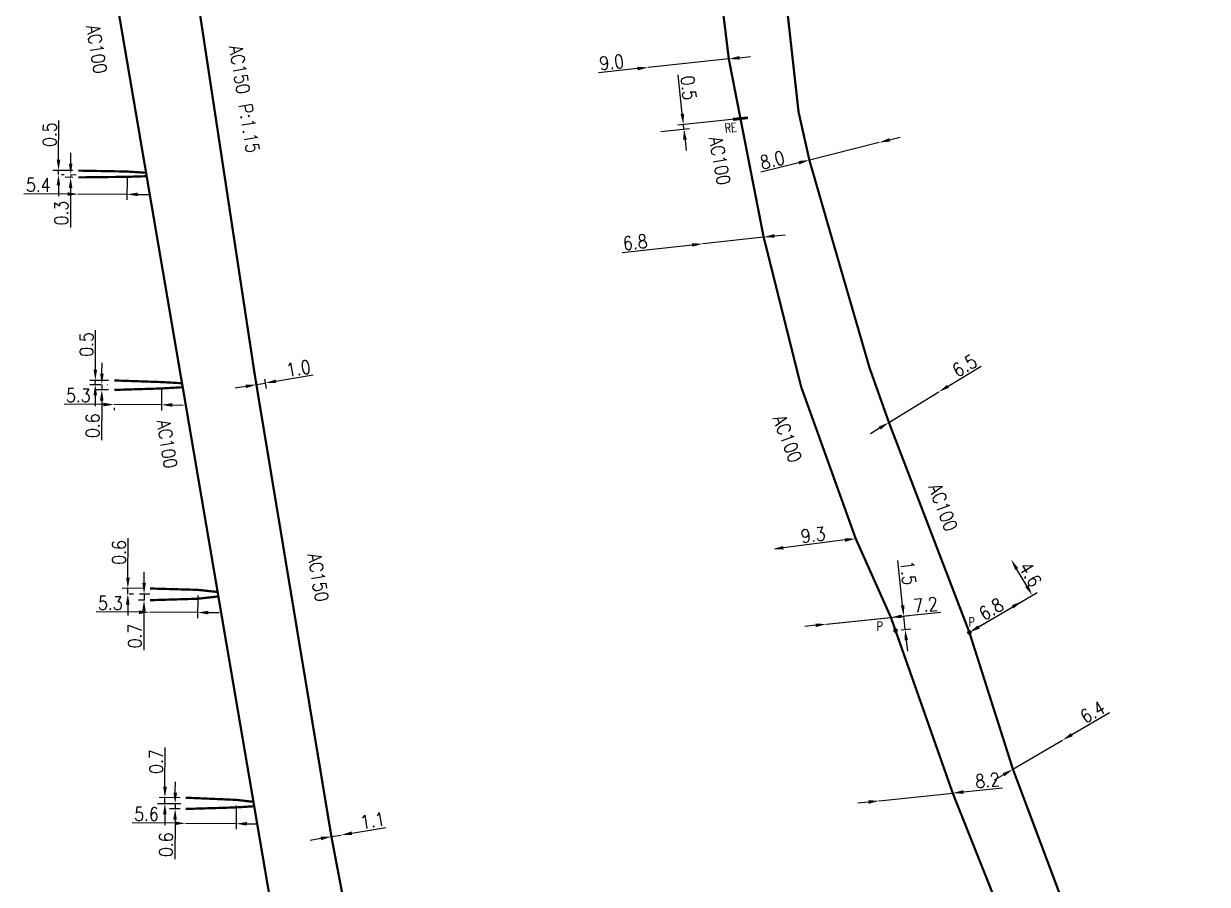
# Model space of a CAD drawing. Header units: millimetres. Extents: x 150994 to 151987, y 125997 to 127005.
# Drawn here: x 151407.8 to 151539.3, y 126437.8 to 126533.5 of the extents above; entities that cross this region are included whole.
import ezdxf
from ezdxf.enums import TextEntityAlignment as Align

# ---------------------------------------------------------------- set-up
doc = ezdxf.new("R2010")
doc.units = ezdxf.units.MM
doc.header["$PDMODE"] = 34
doc.linetypes.add('L_100_AP', pattern=[14, 10, -1.5, 1, -1.5])
doc.linetypes.add('L_RAC_PE', pattern=[3.5, 2, -1.5])
doc.layers.get('0').update_dxf_attribs({"linetype": 'CONTINUOUS'})
doc.layers.get('Defpoints').update_dxf_attribs({"linetype": 'CONTINUOUS'})
for name, color, linetype in [('L_140', 3, 'CONTINUOUS'), ('L_300', 7, 'CONTINUOUS'), ('L_340', 7, 'CONTINUOUS')]:
    doc.layers.add(name, color=color, linetype=linetype)
doc.layers.add('L_170', color=7, linetype='CONTINUOUS', plot=False)
doc.styles.add('G_ROMANS', font='ROMANS.SHX', dxfattribs={"width": 0.75})
doc.styles.get("Standard").update_dxf_attribs({"font": 'romans.shx', "width": 0.85})
doc.dimstyles.get("Standard").update_dxf_attribs({"dimtxt": 1.5, "dimasz": 1.2, "dimexe": 0.625, "dimexo": 0.625, "dimgap": 0.25, "dimtad": 1, "dimdec": 1, "dimzin": 0, "dimdsep": 46, "dimtxsty": 'Standard', "dimcen": -0.5, "dimadec": 0, "dimazin": 0, "dimtfac": 1, "dimtdec": 1, "dimtmove": 0, "dimatfit": 3, "dimfxl": 0, "dimtolj": 1, "dimtzin": 0, "dimarcsym": 0})

# ---------------------------------------------------------------- blocks, each defined once
blk = doc.blocks.new('*D115')
at = {"layer": 'Defpoints', "color": 0, "linetype": 'Continuous', "transparency": 16777216}
for p in [(151422.09, 126446.8), (151423.52, 126446.79), (151425.84, 126447.43)]:
    blk.add_point(p, dxfattribs=at)
at = {"layer": 'L_170', "color": 0, "linetype": 'Continuous', "lineweight": -2, "transparency": 16777216}
for p, q in [((151423.53, 126448.64), (151423.56, 126453.01)), ((151422.71, 126446.8), (151424.14, 126446.79)), ((151425.22, 126447.43), (151422.9, 126447.45)), ((151423.52, 126446.79), (151423.52, 126447.44)), ((151423.51, 126445.59), (151423.5, 126444.39))]:
    blk.add_line(p, q, dxfattribs=at)
at = {"layer": 'L_170', "color": 0, "linetype": 'Continuous', "transparency": 16777216}
for points in [[(151423.33, 126448.64), (151423.73, 126448.64), (151423.52, 126447.44)], [(151423.31, 126445.59), (151423.71, 126445.59), (151423.52, 126446.79)]]:
    blk.add_solid(points, dxfattribs=at)
at = {"layer": 'L_170', "color": 0, "linetype": 'Continuous', "transparency": 16777216, "insert": (151422.55, 126451.44), "char_height": 1.5, "attachment_point": 5, "rotation": 89.6288}
blk.add_mtext('\\A1;0.7', dxfattribs=at)
blk = doc.blocks.new('*D116')
at = {"layer": 'Defpoints', "color": 0, "linetype": 'Continuous', "transparency": 16777216}
for p in [(151423.34, 126446.79), (151424.66, 126446.79), (151425.83, 126446.18)]:
    blk.add_point(p, dxfattribs=at)
at = {"layer": 'L_170', "color": 0, "linetype": 'Continuous', "lineweight": -2, "transparency": 16777216}
for p, q in [((151424.67, 126447.99), (151424.68, 126449.19)), ((151423.96, 126446.79), (151425.29, 126446.78)), ((151425.21, 126446.18), (151424.03, 126446.19)), ((151424.66, 126446.79), (151424.66, 126446.19)), ((151424.65, 126444.99), (151424.62, 126440.61))]:
    blk.add_line(p, q, dxfattribs=at)
at = {"layer": 'L_170', "color": 0, "linetype": 'Continuous', "transparency": 16777216}
for points in [[(151424.47, 126447.99), (151424.87, 126447.98), (151424.66, 126446.79)], [(151424.45, 126444.99), (151424.85, 126444.98), (151424.66, 126446.19)]]:
    blk.add_solid(points, dxfattribs=at)
at = {"layer": 'L_170', "color": 0, "linetype": 'Continuous', "transparency": 16777216, "insert": (151423.63, 126442.21), "char_height": 1.5, "attachment_point": 5, "rotation": 89.6288}
blk.add_mtext('\\A1;0.6', dxfattribs=at)
blk = doc.blocks.new('*D117')
at = {"layer": 'Defpoints', "color": 0, "linetype": 'Continuous', "transparency": 16777216}
for p in [(151431.44, 126447.19), (151425.82, 126444.58), (151425.82, 126444.58)]:
    blk.add_point(p, dxfattribs=at)
at = {"layer": 'L_170', "color": 0, "linetype": 'Continuous', "lineweight": -2, "transparency": 16777216}
for p, q in [((151431.44, 126446.57), (151431.42, 126443.92)), ((151424.62, 126444.59), (151419.88, 126444.62)), ((151431.42, 126444.54), (151425.82, 126444.58)), ((151432.62, 126444.53), (151433.82, 126444.53))]:
    blk.add_line(p, q, dxfattribs=at)
at = {"layer": 'L_170', "color": 0, "linetype": 'Continuous', "transparency": 16777216}
for points in [[(151424.63, 126444.79), (151424.62, 126444.39), (151425.82, 126444.58)], [(151432.63, 126444.73), (151432.62, 126444.33), (151431.42, 126444.54)]]:
    blk.add_solid(points, dxfattribs=at)
at = {"layer": 'L_170', "color": 0, "linetype": 'Continuous', "transparency": 16777216, "insert": (151421.47, 126445.61), "char_height": 1.5, "attachment_point": 5, "rotation": 359.6288}
blk.add_mtext('\\A1;5.6', dxfattribs=at)
blk = doc.blocks.new('*D118')
at = {"layer": 'Defpoints', "color": 0, "linetype": 'Continuous', "transparency": 16777216}
for p in [(151418.9, 126470.1), (151419.4, 126470.09), (151421.86, 126470.68)]:
    blk.add_point(p, dxfattribs=at)
at = {"layer": 'L_170', "color": 0, "linetype": 'Continuous', "lineweight": -2, "transparency": 16777216}
for p, q in [((151419.41, 126471.89), (151419.43, 126476.27)), ((151421.24, 126470.68), (151418.78, 126470.7)), ((151419.4, 126470.09), (151419.4, 126470.69)), ((151419.53, 126470.09), (151420.02, 126470.09)), ((151419.39, 126468.89), (151419.39, 126467.69))]:
    blk.add_line(p, q, dxfattribs=at)
at = {"layer": 'L_170', "color": 0, "linetype": 'Continuous', "transparency": 16777216}
for points in [[(151419.21, 126471.9), (151419.61, 126471.89), (151419.4, 126470.69)], [(151419.19, 126468.9), (151419.59, 126468.89), (151419.4, 126470.09)]]:
    blk.add_solid(points, dxfattribs=at)
at = {"layer": 'L_170', "color": 0, "linetype": 'Continuous', "transparency": 16777216, "insert": (151418.42, 126474.69), "char_height": 1.5, "attachment_point": 5, "rotation": 89.6852}
blk.add_mtext('\\A1;0.6', dxfattribs=at)
blk = doc.blocks.new('*D119')
at = {"layer": 'Defpoints', "color": 0, "linetype": 'Continuous', "transparency": 16777216}
for p in [(151420.06, 126470.09), (151421.2, 126470.08), (151421.86, 126469.38)]:
    blk.add_point(p, dxfattribs=at)
at = {"layer": 'L_170', "color": 0, "linetype": 'Continuous', "lineweight": -2, "transparency": 16777216}
for p, q in [((151421.21, 126471.28), (151421.22, 126472.48)), ((151420.68, 126470.09), (151421.83, 126470.08)), ((151421.2, 126470.08), (151421.2, 126469.38)), ((151421.23, 126469.38), (151420.57, 126469.39)), ((151421.19, 126468.18), (151421.17, 126463.81))]:
    blk.add_line(p, q, dxfattribs=at)
at = {"layer": 'L_170', "color": 0, "linetype": 'Continuous', "transparency": 16777216}
for points in [[(151421.01, 126471.29), (151421.41, 126471.28), (151421.2, 126470.08)], [(151420.99, 126468.19), (151421.39, 126468.18), (151421.2, 126469.38)]]:
    blk.add_solid(points, dxfattribs=at)
at = {"layer": 'L_170', "color": 0, "linetype": 'Continuous', "transparency": 16777216, "insert": (151420.18, 126465.4), "char_height": 1.5, "attachment_point": 5, "rotation": 89.6852}
blk.add_mtext('\\A1;0.7', dxfattribs=at)
blk = doc.blocks.new('*D120')
at = {"layer": 'Defpoints', "color": 0, "linetype": 'Continuous', "transparency": 16777216}
for p in [(151427.16, 126470.53), (151421.85, 126468.04), (151421.85, 126468.04)]:
    blk.add_point(p, dxfattribs=at)
at = {"layer": 'L_170', "color": 0, "linetype": 'Continuous', "lineweight": -2, "transparency": 16777216}
for p, q in [((151427.16, 126469.91), (151427.15, 126467.38)), ((151420.65, 126468.04), (151415.87, 126468.07)), ((151427.15, 126468.01), (151421.85, 126468.04)), ((151428.35, 126468), (151429.55, 126468))]:
    blk.add_line(p, q, dxfattribs=at)
at = {"layer": 'L_170', "color": 0, "linetype": 'Continuous', "transparency": 16777216}
for points in [[(151420.65, 126468.24), (151420.65, 126467.84), (151421.85, 126468.04)], [(151428.35, 126468.2), (151428.35, 126467.8), (151427.15, 126468.01)]]:
    blk.add_solid(points, dxfattribs=at)
at = {"layer": 'L_170', "color": 0, "linetype": 'Continuous', "transparency": 16777216, "insert": (151417.46, 126469.06), "char_height": 1.5, "attachment_point": 5, "rotation": 359.6852}
blk.add_mtext('\\A1;5.3', dxfattribs=at)
blk = doc.blocks.new('*D121')
at = {"layer": 'Defpoints', "color": 0, "linetype": 'Continuous', "transparency": 16777216}
for p in [(151417.9, 126493.8), (151414.57, 126493.37), (151415.78, 126493.36)]:
    blk.add_point(p, dxfattribs=at)
at = {"layer": 'L_170', "color": 0, "linetype": 'Continuous', "lineweight": -2, "transparency": 16777216}
for p, q in [((151415.79, 126495.01), (151415.82, 126499.38)), ((151417.27, 126493.8), (151415.16, 126493.81)), ((151415.78, 126493.36), (151415.79, 126493.81)), ((151415.19, 126493.36), (151416.41, 126493.36)), ((151415.78, 126492.16), (151415.77, 126490.96))]:
    blk.add_line(p, q, dxfattribs=at)
at = {"layer": 'L_170', "color": 0, "linetype": 'Continuous', "transparency": 16777216}
for points in [[(151415.59, 126495.01), (151415.99, 126495.01), (151415.79, 126493.81)], [(151415.58, 126492.16), (151415.98, 126492.16), (151415.78, 126493.36)]]:
    blk.add_solid(points, dxfattribs=at)
at = {"layer": 'L_170', "color": 0, "linetype": 'Continuous', "transparency": 16777216, "insert": (151414.81, 126497.8), "char_height": 1.5, "attachment_point": 5, "rotation": 89.6865}
blk.add_mtext('\\A1;0.5', dxfattribs=at)
blk = doc.blocks.new('*D122')
at = {"layer": 'Defpoints', "color": 0, "linetype": 'Continuous', "transparency": 16777216}
for p in [(151416.5, 126493.36), (151416.51, 126493.36), (151417.89, 126492.75)]:
    blk.add_point(p, dxfattribs=at)
at = {"layer": 'L_170', "color": 0, "linetype": 'Continuous', "lineweight": -2, "transparency": 16777216}
for p, q in [((151416.52, 126494.56), (151416.53, 126495.76)), ((151417.27, 126492.75), (151415.89, 126492.76)), ((151416.51, 126493.36), (151416.51, 126492.76)), ((151417.12, 126493.35), (151417.14, 126493.35)), ((151416.5, 126491.56), (151416.48, 126487.18))]:
    blk.add_line(p, q, dxfattribs=at)
at = {"layer": 'L_170', "color": 0, "linetype": 'Continuous', "transparency": 16777216}
for points in [[(151416.32, 126494.56), (151416.72, 126494.55), (151416.51, 126493.36)], [(151416.3, 126491.56), (151416.7, 126491.55), (151416.51, 126492.76)]]:
    blk.add_solid(points, dxfattribs=at)
at = {"layer": 'L_170', "color": 0, "linetype": 'Continuous', "transparency": 16777216, "insert": (151415.49, 126488.77), "char_height": 1.5, "attachment_point": 5, "rotation": 89.6865}
blk.add_mtext('\\A1;0.6', dxfattribs=at)
blk = doc.blocks.new('*D123')
at = {"layer": 'Defpoints', "color": 0, "linetype": 'Continuous', "transparency": 16777216}
for p in [(151423.15, 126493.62), (151417.88, 126491.12), (151417.89, 126491.38)]:
    blk.add_point(p, dxfattribs=at)
at = {"layer": 'L_170', "color": 0, "linetype": 'Continuous', "lineweight": -2, "transparency": 16777216}
for p, q in [((151423.15, 126492.99), (151423.13, 126490.46)), ((151416.68, 126491.12), (151412.31, 126491.15)), ((151423.14, 126491.09), (151417.88, 126491.12)), ((151424.34, 126491.08), (151425.54, 126491.07)), ((151417.88, 126490.76), (151417.88, 126490.49))]:
    blk.add_line(p, q, dxfattribs=at)
at = {"layer": 'L_170', "color": 0, "linetype": 'Continuous', "transparency": 16777216}
for points in [[(151416.69, 126491.32), (151416.68, 126490.92), (151417.88, 126491.12)], [(151424.34, 126491.28), (151424.34, 126490.88), (151423.14, 126491.09)]]:
    blk.add_solid(points, dxfattribs=at)
at = {"layer": 'L_170', "color": 0, "linetype": 'Continuous', "transparency": 16777216, "insert": (151413.9, 126492.14), "char_height": 1.5, "attachment_point": 5, "rotation": 359.6865}
blk.add_mtext('\\A1;5.3', dxfattribs=at)
blk = doc.blocks.new('*D124')
at = {"layer": 'Defpoints', "color": 0, "linetype": 'Continuous', "transparency": 16777216}
for p in [(151411.41, 126516.68), (151411.69, 126516.68), (151413.91, 126517.12)]:
    blk.add_point(p, dxfattribs=at)
at = {"layer": 'L_170', "color": 0, "linetype": 'Continuous', "lineweight": -2, "transparency": 16777216}
for p, q in [((151411.7, 126518.33), (151411.73, 126522.7)), ((151413.29, 126517.12), (151411.07, 126517.14)), ((151411.69, 126516.68), (151411.7, 126517.13)), ((151412.04, 126516.68), (151412.32, 126516.68)), ((151411.69, 126515.48), (151411.68, 126514.28))]:
    blk.add_line(p, q, dxfattribs=at)
at = {"layer": 'L_170', "color": 0, "linetype": 'Continuous', "transparency": 16777216}
for points in [[(151411.5, 126518.33), (151411.9, 126518.33), (151411.7, 126517.13)], [(151411.49, 126515.48), (151411.89, 126515.48), (151411.69, 126516.68)]]:
    blk.add_solid(points, dxfattribs=at)
at = {"layer": 'L_170', "color": 0, "linetype": 'Continuous', "transparency": 16777216, "insert": (151410.72, 126521.12), "char_height": 1.5, "attachment_point": 5, "rotation": 89.6963}
blk.add_mtext('\\A1;0.5', dxfattribs=at)
blk = doc.blocks.new('*D125')
at = {"layer": 'Defpoints', "color": 0, "linetype": 'Continuous', "transparency": 16777216}
for p in [(151412.46, 126516.68), (151413.05, 126516.68), (151413.91, 126516.37)]:
    blk.add_point(p, dxfattribs=at)
at = {"layer": 'L_170', "color": 0, "linetype": 'Continuous', "lineweight": -2, "transparency": 16777216}
for p, q in [((151413.05, 126517.88), (151413.06, 126519.08)), ((151413.29, 126516.37), (151412.42, 126516.38)), ((151413.05, 126516.68), (151413.04, 126516.38)), ((151413.09, 126516.68), (151413.67, 126516.67)), ((151413.04, 126515.18), (151413.02, 126510.8))]:
    blk.add_line(p, q, dxfattribs=at)
at = {"layer": 'L_170', "color": 0, "linetype": 'Continuous', "transparency": 16777216}
for points in [[(151412.85, 126517.88), (151413.25, 126517.88), (151413.05, 126516.68)], [(151412.84, 126515.18), (151413.24, 126515.18), (151413.04, 126516.38)]]:
    blk.add_solid(points, dxfattribs=at)
at = {"layer": 'L_170', "color": 0, "linetype": 'Continuous', "transparency": 16777216, "insert": (151412.02, 126512.4), "char_height": 1.5, "attachment_point": 5, "rotation": 89.6963}
blk.add_mtext('\\A1;0.3', dxfattribs=at)
blk = doc.blocks.new('*D126')
at = {"layer": 'Defpoints', "color": 0, "linetype": 'Continuous', "transparency": 16777216}
for p in [(151419.31, 126517.02), (151413.9, 126514.51), (151413.9, 126514.51)]:
    blk.add_point(p, dxfattribs=at)
at = {"layer": 'L_170', "color": 0, "linetype": 'Continuous', "lineweight": -2, "transparency": 16777216}
for p, q in [((151419.31, 126516.4), (151419.3, 126513.86)), ((151412.7, 126514.52), (151407.83, 126514.54)), ((151419.3, 126514.48), (151413.9, 126514.51)), ((151420.5, 126514.48), (151421.7, 126514.47))]:
    blk.add_line(p, q, dxfattribs=at)
at = {"layer": 'L_170', "color": 0, "linetype": 'Continuous', "transparency": 16777216}
for points in [[(151412.7, 126514.72), (151412.7, 126514.32), (151413.9, 126514.51)], [(151420.5, 126514.68), (151420.5, 126514.28), (151419.3, 126514.48)]]:
    blk.add_solid(points, dxfattribs=at)
at = {"layer": 'L_170', "color": 0, "linetype": 'Continuous', "transparency": 16777216, "insert": (151409.45, 126515.53), "char_height": 1.5, "attachment_point": 5, "rotation": 359.6963}
blk.add_mtext('\\A1;5.4', dxfattribs=at)
blk = doc.blocks.new('*D262')
at = {"layer": 'Defpoints', "color": 0, "linetype": 'Continuous', "transparency": 16777216}
for p in [(151523.26, 126453.83), (151523.26, 126453.83), (151517.75, 126450.59)]:
    blk.add_point(p, dxfattribs=at)
at = {"layer": 'L_140', "color": 0, "linetype": 'Continuous', "lineweight": -2, "transparency": 16777216}
for p, q in [((151524.3, 126454.44), (151528.47, 126456.9)), ((151517.75, 126450.59), (151523.26, 126453.83)), ((151516.71, 126449.98), (151515.68, 126449.37))]:
    blk.add_line(p, q, dxfattribs=at)
at = {"layer": 'L_140', "color": 0, "linetype": 'Continuous', "transparency": 16777216}
for points in [[(151524.19, 126454.61), (151524.4, 126454.27), (151523.26, 126453.83)], [(151516.61, 126450.15), (151516.81, 126449.81), (151517.75, 126450.59)]]:
    blk.add_solid(points, dxfattribs=at)
at = {"layer": 'L_140', "color": 0, "linetype": 'Continuous', "transparency": 16777216, "insert": (151526.59, 126456.95), "char_height": 1.5, "attachment_point": 5, "rotation": 30.4728}
blk.add_mtext('\\A1;6.4', dxfattribs=at)
blk = doc.blocks.new('*D263')
at = {"layer": 'Defpoints', "color": 0, "linetype": 'Continuous', "transparency": 16777216}
for p in [(151517.55, 126473.89), (151517.55, 126473.89), (151512.91, 126465.8)]:
    blk.add_point(p, dxfattribs=at)
at = {"layer": 'L_300', "color": 0, "linetype": 'Continuous', "lineweight": -2, "transparency": 16777216}
for p, q in [((151519.28, 126470.96), (151518.16, 126472.85)), ((151513.45, 126466.11), (151520.43, 126470.24))]:
    blk.add_line(p, q, dxfattribs=at)
at = {"layer": 'L_300', "color": 0, "linetype": 'Continuous', "transparency": 16777216}
for points in [[(151518.34, 126472.95), (151517.99, 126472.75), (151517.55, 126473.89)], [(151519.46, 126471.06), (151519.11, 126470.86), (151519.89, 126469.93)]]:
    blk.add_solid(points, dxfattribs=at)
at = {"layer": 'L_300', "color": 0, "linetype": 'Continuous', "transparency": 16777216, "insert": (151519.69, 126472.24), "char_height": 1.5, "attachment_point": 5, "rotation": 300.6122}
blk.add_mtext('\\A1;4.6', dxfattribs=at)
blk = doc.blocks.new('*D264')
at = {"layer": 'Defpoints', "color": 0, "linetype": 'Continuous', "transparency": 16777216}
for p in [(151518.76, 126469.26), (151518.76, 126469.26), (151512.91, 126465.8)]:
    blk.add_point(p, dxfattribs=at)
at = {"layer": 'L_300', "color": 0, "linetype": 'Continuous', "lineweight": -2, "transparency": 16777216}
blk.add_line((151513.94, 126466.41), (151517.73, 126468.65), dxfattribs=at)
at = {"layer": 'L_300', "color": 0, "linetype": 'Continuous', "transparency": 16777216}
for points in [[(151517.63, 126468.82), (151517.83, 126468.47), (151518.76, 126469.26)], [(151513.84, 126466.58), (151514.05, 126466.23), (151512.91, 126465.8)]]:
    blk.add_solid(points, dxfattribs=at)
at = {"layer": 'L_300', "color": 0, "linetype": 'Continuous', "transparency": 16777216, "insert": (151515.33, 126468.39), "char_height": 1.5, "attachment_point": 5, "rotation": 30.6122}
blk.add_mtext('\\A1;6.8', dxfattribs=at)
blk = doc.blocks.new('*D265')
at = {"layer": 'Defpoints', "color": 0, "linetype": 'Continuous', "transparency": 16777216}
for p in [(151509.51, 126492.53), (151509.51, 126492.53), (151503.97, 126489.13)]:
    blk.add_point(p, dxfattribs=at)
at = {"layer": 'L_140', "color": 0, "linetype": 'Continuous', "lineweight": -2, "transparency": 16777216}
for p, q in [((151510.54, 126493.15), (151514.22, 126495.4)), ((151503.97, 126489.13), (151509.51, 126492.53)), ((151502.94, 126488.51), (151501.92, 126487.88))]:
    blk.add_line(p, q, dxfattribs=at)
at = {"layer": 'L_140', "color": 0, "linetype": 'Continuous', "transparency": 16777216}
for points in [[(151510.43, 126493.32), (151510.64, 126492.98), (151509.51, 126492.53)], [(151502.84, 126488.68), (151503.05, 126488.34), (151503.97, 126489.13)]]:
    blk.add_solid(points, dxfattribs=at)
at = {"layer": 'L_140', "color": 0, "linetype": 'Continuous', "transparency": 16777216, "insert": (151512.37, 126495.44), "char_height": 1.5, "attachment_point": 5, "rotation": 31.4404}
blk.add_mtext('\\A1;6.5', dxfattribs=at)
blk = doc.blocks.new('*D266')
at = {"layer": 'Defpoints', "color": 0, "linetype": 'Continuous', "transparency": 16777216}
for p in [(151502.88, 126520.25), (151502.88, 126520.25), (151495.13, 126518.29)]:
    blk.add_point(p, dxfattribs=at)
at = {"layer": 'L_140', "color": 0, "linetype": 'Continuous', "lineweight": -2, "transparency": 16777216}
for p, q in [((151502.88, 126520.25), (151495.13, 126518.29)), ((151504.05, 126520.54), (151505.21, 126520.83)), ((151493.96, 126518), (151489.72, 126516.93))]:
    blk.add_line(p, q, dxfattribs=at)
at = {"layer": 'L_140', "color": 0, "linetype": 'Continuous', "transparency": 16777216}
for points in [[(151504, 126520.73), (151504.1, 126520.34), (151502.88, 126520.25)], [(151493.91, 126518.19), (151494.01, 126517.8), (151495.13, 126518.29)]]:
    blk.add_solid(points, dxfattribs=at)
at = {"layer": 'L_140', "color": 0, "linetype": 'Continuous', "transparency": 16777216, "insert": (151491.02, 126518.29), "char_height": 1.5, "attachment_point": 5, "rotation": 14.1371}
blk.add_mtext('\\A1;8.0', dxfattribs=at)
blk = doc.blocks.new('*D269')
at = {"layer": 'Defpoints', "color": 0, "linetype": 'Continuous', "transparency": 16777216}
for p in [(151486.18, 126529.53), (151477.23, 126528.58), (151477.23, 126528.58)]:
    blk.add_point(p, dxfattribs=at)
at = {"layer": 'L_140', "color": 0, "linetype": 'Continuous', "lineweight": -2, "transparency": 16777216}
for p, q in [((151486.18, 126529.53), (151477.23, 126528.58)), ((151487.38, 126529.66), (151488.57, 126529.79)), ((151476.04, 126528.46), (151471.69, 126528))]:
    blk.add_line(p, q, dxfattribs=at)
at = {"layer": 'L_140', "color": 0, "linetype": 'Continuous', "transparency": 16777216}
for points in [[(151487.35, 126529.86), (151487.4, 126529.46), (151486.18, 126529.53)], [(151476.02, 126528.66), (151476.06, 126528.26), (151477.23, 126528.58)]]:
    blk.add_solid(points, dxfattribs=at)
at = {"layer": 'L_140', "color": 0, "linetype": 'Continuous', "transparency": 16777216, "insert": (151473.16, 126529.16), "char_height": 1.5, "attachment_point": 5, "rotation": 6.0531}
blk.add_mtext('\\A1;9.0', dxfattribs=at)
blk = doc.blocks.new('*D270')
at = {"layer": 'Defpoints', "color": 0, "linetype": 'Continuous', "transparency": 16777216}
for p in [(151487.47, 126522.91), (151477.99, 126521.4), (151481.19, 126521.74)]:
    blk.add_point(p, dxfattribs=at)
at = {"layer": 'L_340', "color": 0, "linetype": 'Continuous', "lineweight": -2, "transparency": 16777216}
for p, q in [((151481.01, 126523.43), (151480.55, 126527.78)), ((151486.85, 126522.84), (151480.51, 126522.17)), ((151478.62, 126521.47), (151481.81, 126521.81)), ((151481.19, 126521.74), (151481.13, 126522.24)), ((151481.31, 126520.55), (151481.44, 126519.35))]:
    blk.add_line(p, q, dxfattribs=at)
at = {"layer": 'L_340', "color": 0, "linetype": 'Continuous', "transparency": 16777216}
for points in [[(151481.21, 126523.45), (151480.81, 126523.41), (151481.13, 126522.24)], [(151481.51, 126520.57), (151481.11, 126520.53), (151481.19, 126521.74)]]:
    blk.add_solid(points, dxfattribs=at)
at = {"layer": 'L_340', "color": 0, "linetype": 'Continuous', "transparency": 16777216, "insert": (151481.71, 126526.31), "char_height": 1.5, "attachment_point": 5, "rotation": 276.0531}
blk.add_mtext('\\A1;0.5', dxfattribs=at)
blk = doc.blocks.new('*D271')
at = {"layer": 'Defpoints', "color": 0, "linetype": 'Continuous', "transparency": 16777216}
for p in [(151490.05, 126509.73), (151483.29, 126508.99), (151483.29, 126508.99)]:
    blk.add_point(p, dxfattribs=at)
at = {"layer": 'L_140', "color": 0, "linetype": 'Continuous', "lineweight": -2, "transparency": 16777216}
for p, q in [((151490.05, 126509.73), (151483.29, 126508.99)), ((151491.24, 126509.87), (151492.43, 126510)), ((151482.1, 126508.85), (151474.34, 126508))]:
    blk.add_line(p, q, dxfattribs=at)
at = {"layer": 'L_140', "color": 0, "linetype": 'Continuous', "transparency": 16777216}
for points in [[(151491.22, 126510.06), (151491.26, 126509.67), (151490.05, 126509.73)], [(151482.07, 126509.05), (151482.12, 126508.66), (151483.29, 126508.99)]]:
    blk.add_solid(points, dxfattribs=at)
at = {"layer": 'L_140', "color": 0, "linetype": 'Continuous', "transparency": 16777216, "insert": (151475.77, 126509.16), "char_height": 1.5, "attachment_point": 5, "rotation": 6.3063}
blk.add_mtext('\\A1;6.8', dxfattribs=at)
blk = doc.blocks.new('*D272')
at = {"layer": 'Defpoints', "color": 0, "linetype": 'Continuous', "transparency": 16777216}
for p in [(151500.28, 126476.22), (151491.05, 126475.06), (151491.05, 126475.06)]:
    blk.add_point(p, dxfattribs=at)
at = {"layer": 'L_140', "color": 0, "linetype": 'Continuous', "lineweight": -2, "transparency": 16777216}
blk.add_line((151499.09, 126476.07), (151492.24, 126475.21), dxfattribs=at)
at = {"layer": 'L_140', "color": 0, "linetype": 'Continuous', "transparency": 16777216}
for points in [[(151492.21, 126475.4), (151492.26, 126475.01), (151491.05, 126475.06)], [(151499.06, 126476.26), (151499.11, 126475.87), (151500.28, 126476.22)]]:
    blk.add_solid(points, dxfattribs=at)
at = {"layer": 'L_140', "color": 0, "linetype": 'Continuous', "transparency": 16777216, "insert": (151495.54, 126476.63), "char_height": 1.5, "attachment_point": 5, "rotation": 7.17}
blk.add_mtext('\\A1;9.3', dxfattribs=at)
blk = doc.blocks.new('*D273')
at = {"layer": 'Defpoints', "color": 0, "linetype": 'Continuous', "transparency": 16777216}
for p in [(151504.19, 126467.46), (151497.02, 126466.72), (151497.02, 126466.72)]:
    blk.add_point(p, dxfattribs=at)
at = {"layer": 'L_140', "color": 0, "linetype": 'Continuous', "lineweight": -2, "transparency": 16777216}
for p, q in [((151497.02, 126466.72), (151504.19, 126467.46)), ((151505.38, 126467.59), (151509.73, 126468.04)), ((151495.83, 126466.59), (151494.64, 126466.47))]:
    blk.add_line(p, q, dxfattribs=at)
at = {"layer": 'L_140', "color": 0, "linetype": 'Continuous', "transparency": 16777216}
for points in [[(151505.36, 126467.79), (151505.4, 126467.39), (151504.19, 126467.46)], [(151495.81, 126466.79), (151495.85, 126466.39), (151497.02, 126466.72)]]:
    blk.add_solid(points, dxfattribs=at)
at = {"layer": 'L_140', "color": 0, "linetype": 'Continuous', "transparency": 16777216, "insert": (151508.05, 126468.87), "char_height": 1.5, "attachment_point": 5, "rotation": 5.951}
blk.add_mtext('\\A1;7.2', dxfattribs=at)
blk = doc.blocks.new('*D274')
at = {"layer": 'Defpoints', "color": 0, "linetype": 'Continuous', "transparency": 16777216}
for p in [(151505.61, 126467.61), (151496.38, 126466.65), (151504.7, 126466.01)]:
    blk.add_point(p, dxfattribs=at)
at = {"layer": 'L_300', "color": 0, "linetype": 'Continuous', "lineweight": -2, "transparency": 16777216}
for p, q in [((151505.49, 126468.81), (151504.97, 126473.8)), ((151497.01, 126466.71), (151506.24, 126467.68)), ((151505.77, 126466.12), (151505.61, 126467.61)), ((151505.32, 126466.07), (151506.39, 126466.19)), ((151505.89, 126464.93), (151506.02, 126463.73))]:
    blk.add_line(p, q, dxfattribs=at)
at = {"layer": 'L_300', "color": 0, "linetype": 'Continuous', "transparency": 16777216}
for points in [[(151505.69, 126468.83), (151505.29, 126468.79), (151505.61, 126467.61)], [(151506.09, 126464.95), (151505.7, 126464.91), (151505.77, 126466.12)]]:
    blk.add_solid(points, dxfattribs=at)
at = {"layer": 'L_300', "color": 0, "linetype": 'Continuous', "transparency": 16777216, "insert": (151506.12, 126472.42), "char_height": 1.5, "attachment_point": 5, "rotation": 275.951}
blk.add_mtext('\\A1;1.5', dxfattribs=at)
blk = doc.blocks.new('*D275')
at = {"layer": 'Defpoints', "color": 0, "linetype": 'Continuous', "transparency": 16777216}
for p in [(151511.06, 126447.94), (151502.9, 126447.08), (151502.9, 126447.08)]:
    blk.add_point(p, dxfattribs=at)
at = {"layer": 'L_140', "color": 0, "linetype": 'Continuous', "lineweight": -2, "transparency": 16777216}
for p, q in [((151502.84, 126447.7), (151502.84, 126447.7)), ((151502.9, 126447.08), (151511.06, 126447.94)), ((151510.99, 126448.57), (151510.99, 126448.57)), ((151512.25, 126448.07), (151516.6, 126448.54)), ((151501.71, 126446.95), (151500.52, 126446.82))]:
    blk.add_line(p, q, dxfattribs=at)
at = {"layer": 'L_140', "color": 0, "linetype": 'Continuous', "transparency": 16777216}
for points in [[(151512.23, 126448.27), (151512.27, 126447.87), (151511.06, 126447.94)], [(151501.69, 126447.15), (151501.73, 126446.75), (151502.9, 126447.08)]]:
    blk.add_solid(points, dxfattribs=at)
at = {"layer": 'L_140', "color": 0, "linetype": 'Continuous', "transparency": 16777216, "insert": (151514.92, 126449.36), "char_height": 1.5, "attachment_point": 5, "rotation": 6.0817}
blk.add_mtext('\\A1;8.2', dxfattribs=at)
blk = doc.blocks.new('*D292')
at = {"layer": 'Defpoints', "color": 0, "linetype": 'Continuous', "transparency": 16777216}
for p in [(151442.02, 126443.1), (151443.11, 126443.28), (151443.11, 126443.28)]:
    blk.add_point(p, dxfattribs=at)
at = {"layer": 'L_140', "color": 0, "linetype": 'Continuous', "lineweight": -2, "transparency": 16777216}
for p, q in [((151444.29, 126443.48), (151448.06, 126444.12)), ((151440.84, 126442.9), (151439.66, 126442.69)), ((151442.02, 126443.1), (151443.11, 126443.28))]:
    blk.add_line(p, q, dxfattribs=at)
at = {"layer": 'L_140', "color": 0, "linetype": 'Continuous', "transparency": 16777216}
for points in [[(151444.26, 126443.68), (151444.32, 126443.28), (151443.11, 126443.28)], [(151440.81, 126443.09), (151440.87, 126442.7), (151442.02, 126443.1)]]:
    blk.add_solid(points, dxfattribs=at)
at = {"layer": 'L_140', "color": 0, "linetype": 'Continuous', "transparency": 16777216, "insert": (151446.6, 126444.89), "char_height": 1.5, "attachment_point": 5, "rotation": 9.6441}
blk.add_mtext('\\A1;1.1', dxfattribs=at)
blk = doc.blocks.new('*D293')
at = {"layer": 'Defpoints', "color": 0, "linetype": 'Continuous', "transparency": 16777216}
for p in [(151433.51, 126494.39), (151434.5, 126494.56), (151434.67, 126493.51)]:
    blk.add_point(p, dxfattribs=at)
at = {"layer": 'L_140', "color": 0, "linetype": 'Continuous', "lineweight": -2, "transparency": 16777216}
for p, q in [((151433.62, 126493.78), (151433.79, 126492.72)), ((151433.69, 126493.34), (151434.67, 126493.51)), ((151434.6, 126493.94), (151434.78, 126492.89)), ((151435.86, 126493.71), (151439.99, 126494.41)), ((151432.51, 126493.14), (151431.32, 126492.94))]:
    blk.add_line(p, q, dxfattribs=at)
at = {"layer": 'L_140', "color": 0, "linetype": 'Continuous', "transparency": 16777216}
for points in [[(151435.82, 126493.91), (151435.89, 126493.51), (151434.67, 126493.51)], [(151432.47, 126493.34), (151432.54, 126492.94), (151433.69, 126493.34)]]:
    blk.add_solid(points, dxfattribs=at)
at = {"layer": 'L_140', "color": 0, "linetype": 'Continuous', "transparency": 16777216, "insert": (151438.35, 126495.14), "char_height": 1.5, "attachment_point": 5, "rotation": 9.6244}
blk.add_mtext('\\A1;1.0', dxfattribs=at)
blk = doc.blocks.new('L_300_12')
at = {"color": 0, "linetype": 'Continuous', "const_width": 0.248, "flags": 128}
blk.add_lwpolyline([(-0.13, 0, 1), (0.13, 0, 1)], format="xyb", close=True, dxfattribs=at)
at = {"linetype": 'Continuous', "style": 'G_ROMANS', "width": 0.75}
blk.add_attdef('P', text='', height=1, dxfattribs=at).set_placement((0, 1.33), align=Align.MIDDLE_CENTER)
at = {"color": 0, "linetype": 'Continuous', "width": 0.75, "flags": 3}
for tag, p in [('DEF_LEG', (0, -5)), ('DEF_COUP', (0, -7.5)), ('DEF_TYPE', (0, -10))]:
    blk.add_attdef(tag, text='', height=1.2, dxfattribs=at).set_placement(p, align=Align.MIDDLE)
blk = doc.blocks.new('L_340_20')
at = {"linetype": 'Continuous'}
blk.add_hatch(color=0, dxfattribs=at).paths.add_polyline_path([(0.12, 0.75), (-0.12, 0.75), (-0.12, -0.75), (0.12, -0.75)])
at = {"color": 0, "linetype": 'Continuous'}
blk.add_lwpolyline([(-0.12, 0.75), (0.12, 0.75), (0.12, -0.75), (-0.12, -0.75)], close=True, dxfattribs=at)
at = {"color": 0, "linetype": 'Continuous', "width": 0.75}
for tag, height, flags, p in [('RE', 1, 8, (0, 1.87)), ('DEF_LEG', 1.2, 3, (0, -5)), ('DEF_COUP', 1.2, 3, (0, -7.5)), ('DEF_TYPE', 1.2, 3, (0, -10))]:
    blk.add_attdef(tag, text='', height=height, dxfattribs=dict(at, flags=flags)).set_placement(p, align=Align.MIDDLE)

msp = doc.modelspace()

# ---------------------------------------------------------------- linework, layer by layer
at = {"layer": 'L_140', "linetype": 'L_100_AP', "ltscale": 0.5, "flags": 128}
msp.add_lwpolyline([(151615.82, 126321.76, 0.25, 0.25, 0), (151617.73, 126333.45, 0.25, 0.25, 0), (151618.27, 126334.18, 0.25, 0.25, 0), (151623.34, 126338.17, 0.25, 0.25, 0), (151623.75, 126338.11, 0.25, 0.25, 0), (151633.54, 126336.84, 0.25, 0.25, 0), (151634.26, 126336.74, 0.25, 0.25, 0), (151644.3, 126326.27, 0.25, 0.25, 0), (151697.02, 126318.4, 0.25, 0.25, 0), (151701.92, 126321.68, 0.25, 0.25, 0), (151702.27, 126321.61, 0.25, 0.25, 0), (151709.51, 126320.28, 0.25, 0.25, 0), (151711.89, 126319.84, 0.25, 0.25, 0), (151717.24, 126315.31, 0.25, 0.25, 0), (151741.94, 126310.94, 0.25, 0.25, 0), (151746.67, 126310.1, 0.25, 0.25, 0), (151769.36, 126306.12, 0.25, 0.25, 0), (151769.36, 126306.12, 0.25, 0.25, 0), (151782.17, 126304.56, 0.25, 0.25, 0), (151785.76, 126309.51, 0.25, 0.25, 0), (151787, 126317.61, 0.25, 0.25, 0), (151790.39, 126339.66, 0.25, 0.25, 0), (151790.39, 126339.66, 0.25, 0.25, 0), (151790.39, 126339.66, 0.25, 0.25, 0), (151797.17, 126379.94, 0.25, 0.25, 0), (151797.17, 126379.94, 0.25, 0.25, 0), (151797.76, 126389.05, 0.25, 0.25, 0), (151797.52, 126402.07, 0.25, 0.25, 0), (151796.56, 126409.93, 0.25, 0.25, 0), (151795.79, 126415.38, 0.25, 0.25, 0), (151794.89, 126419.62, 0.25, 0.25, 0), (151794.89, 126419.62, 0.25, 0.25, 0), (151794.89, 126419.62, 0.25, 0.25, 0.033983), (151782.48, 126447.84, 0.25, 0.25, 0), (151767.9, 126476.96, 0.25, 0.25, 0), (151750.78, 126511.78, 0.25, 0.25, 0), (151737.02, 126533.77, 0.25, 0.25, 0), (151728.7, 126544.86, 0.25, 0.25, 0), (151720.6, 126554.62, 0.25, 0.25, 0), (151706.36, 126569.59, 0.25, 0.25, 0), (151700.29, 126574.77, 0.25, 0.25, 0), (151700.29, 126574.77, 0.25, 0.25, 0), (151699.23, 126573.63, 0.25, 0.25, 0), (151697.48, 126575.1, 0.25, 0.25, 0), (151697.93, 126575.67, 0.25, 0.25, 0), (151697.93, 126575.67, 0.25, 0.25, 0), (151671.91, 126598.12, 0.25, 0.25, 0.0361), (151647.31, 126616.16, 0.25, 0.25, 0.120209), (151602.01, 126631.77, 0.25, 0.25, 0), (151602.01, 126631.77, 0.25, 0.25, 0), (151602.01, 126631.77, 0.25, 0.25, 0), (151585.75, 126632.1, 0.25, 0.25, 0), (151566.51, 126628.53, 0.25, 0.25, 0), (151556.29, 126625.5, 0.25, 0.25, 0), (151549.93, 126622.56, 0.25, 0.25, 0), (151544.46, 126617.6, 0.25, 0.25, 0), (151542.35, 126615.19, 0.25, 0.25, 0), (151542.62, 126614.48, 0.25, 0.25, 0), (151541.85, 126614.19, 0.25, 0.25, 0), (151540.88, 126613.81, 0.25, 0.25, 0), (151540.63, 126614.46, 0.25, 0.25, 0), (151522.26, 126606.55, 0.25, 0.25, 0), (151514.14, 126603.05, 0.25, 0.25, 0), (151512.22, 126602.18, 0.25, 0.25, 0), (151510.65, 126601.42, 0.25, 0.25, 0), (151510.65, 126601.42, 0.25, 0.25, 0), (151506.2, 126599.57, 0.25, 0.25, 0), (151486.35, 126587.78, 0.25, 0.25, 0), (151486.15, 126585.38, 0.25, 0.25, 0), (151485.08, 126584.98, 0.25, 0.25, 0), (151478.48, 126582.51, 0.25, 0.25, 0), (151478.01, 126582.33, 0.25, 0.25, 0), (151477.62, 126583.19, 0.25, 0.25, 0), (151476.64, 126582.76, 0.25, 0.25, 0), (151462.94, 126576.6, 0.25, 0.25, 0), (151441.48, 126566.83, 0.25, 0.25, 0), (151435.78, 126563.45, 0.25, 0.25, 0), (151433.58, 126561.52, 0.25, 0.25, 0), (151432.6, 126560.34, 0.25, 0.25, 0), (151431.39, 126559.01, 0.25, 0.25, 0), (151429.62, 126556.68, 0.25, 0.25, 0), (151427.92, 126553.14, 0.25, 0.25, 0), (151427.92, 126553.14, 0.25, 0.25, 0), (151426.71, 126548.98, 0.25, 0.25, 0), (151426.2, 126546.26, 0.25, 0.25, 0), (151425.99, 126545, 0.25, 0.25, 0), (151425.95, 126544.19, 0.25, 0.25, 0), (151433.51, 126494.39, 0.25, 0.25, 0), (151442.02, 126443.1, 0.25, 0.25, 0), (151451.13, 126395.31, 0.25, 0.25, 0), (151452.06, 126395.47, 0.25, 0.25, 0), (151452.63, 126392.17, 0.25, 0.25, 0), (151451.99, 126392.06, 0, 0, 0)], format="xyseb", dxfattribs=at)
at = {"layer": 'L_140', "linetype": 'L_100_AP', "ltscale": 0.5, "const_width": 0.25, "flags": 128}
for points in [[(151544.51, 126346.32), (151543.76, 126360.64), (151543.91, 126365.87), (151543.82, 126373.44), (151543.02, 126379.69), (151541.41, 126387.08), (151539.98, 126392.24), (151536.73, 126401.01), (151534.41, 126406.34), (151527.22, 126425.35), (151517.75, 126450.59), (151512.91, 126465.8), (151503.97, 126489.13), (151501.8, 126495.25), (151497.39, 126510.45), (151495.13, 126518.29), (151493.93, 126523.63), (151492.28, 126538.43), (151487.4, 126569.56), (151485.08, 126584.98)], [(151534.77, 126347.9), (151536.81, 126359.55), (151537.52, 126365.91), (151537.46, 126371.08), (151536.92, 126376.79), (151535.7, 126381.28), (151528.31, 126403.05), (151520.42, 126424.41), (151511.06, 126447.94), (151504.7, 126466.01), (151504.19, 126467.46), (151500.28, 126476.22), (151494.22, 126493.08), (151490.05, 126509.73), (151487.47, 126522.91), (151486.18, 126529.53), (151482.12, 126562.72), (151478.48, 126582.51)], [(151416.35, 126546.63), (151416.52, 126545.64), (151416.69, 126544.66), (151417.48, 126540.06), (151417.53, 126539.71), (151421.43, 126516.88), (151421.49, 126516.5), (151425.42, 126493.49), (151425.5, 126493.05), (151429.38, 126470.29), (151429.46, 126469.8), (151433.36, 126446.97), (151433.44, 126446.48), (151435.61, 126433.75), (151437.03, 126424.81), (151437.11, 126424.32), (151439.6, 126408.6), (151439.68, 126408.11), (151441.28, 126397.97), (151441.48, 126396.74), (151441.66, 126396.77), (151441.98, 126394.95), (151442.82, 126395.09), (151443.38, 126391.85)]]:
    msp.add_lwpolyline(points, dxfattribs=at)
at = {"layer": 'L_170', "linetype": 'L_RAC_PE', "ltscale": 0.5, "const_width": 0.25, "flags": 128}
for points in [[(151413.91, 126517.12), (151419.31, 126517.02), (151421.43, 126516.88)], [(151413.91, 126516.37), (151419.31, 126516.43), (151421.49, 126516.5)], [(151417.9, 126493.8), (151423.15, 126493.62), (151425.42, 126493.49)], [(151417.89, 126492.75), (151423.15, 126492.91), (151425.5, 126493.05)], [(151421.86, 126469.38), (151427.16, 126469.54), (151429.46, 126469.8)], [(151421.86, 126470.68), (151427.16, 126470.53), (151429.38, 126470.29)], [(151425.84, 126447.43), (151431.44, 126447.19), (151433.36, 126446.97)], [(151425.83, 126446.18), (151431.44, 126446.35), (151433.44, 126446.48)]]:
    msp.add_lwpolyline(points, dxfattribs=at)

# ---------------------------------------------------------------- block references
at = {"layer": 'L_300'}
ref = msp.add_blockref('L_300_12', (151512.91, 126465.8), dxfattribs=dict(at, rotation=351.9140920551872))
ref.add_attrib('P', 'P', dxfattribs={"layer": '0', "linetype": 'Continuous', "height": 1, "style": 'G_ROMANS', "width": 0.75}).set_placement((151513.15, 126466.96), align=Align.MIDDLE_CENTER)
ref = msp.add_blockref('L_300_12', (151504.7, 126466.01), dxfattribs=dict(at, rotation=131.6197160876666))
ref.add_attrib('P', 'P', dxfattribs={"layer": '0', "linetype": 'Continuous', "height": 1, "style": 'G_ROMANS', "width": 0.75}).set_placement((151502.96, 126466.49), align=Align.MIDDLE_CENTER)
at = {"layer": 'L_340'}
ref = msp.add_blockref('L_340_20', (151487.47, 126522.91), dxfattribs=dict(at, rotation=96.66932301911686))
ref.add_attrib('RE', 'RE', dxfattribs={"layer": '0', "color": 0, "linetype": 'Continuous', "height": 1, "rotation": 6.0531, "width": 0.75}).set_placement((151486.39, 126521.89), align=Align.MIDDLE)

# ---------------------------------------------------------------- texts
at = {"layer": 'L_140', "linetype": 'Continuous', "width": 0.85}
for s, rotation, p in [('AC100', 278.9992, (151414.78, 126533.16)), ('AC150', 279.6525, (151430.63, 126530.88)), ('P:1.15', 279.6525, (151431.68, 126524.42)), ('AC100', 280.0193, (151483.96, 126520.74)), ('AC100', 290.7378, (151491.04, 126489.59)), ('AC100', 278.9992, (151422.6, 126489.28)), ('AC100', 290.7193, (151508.34, 126481.94)), ('AC150', 279.6525, (151439.36, 126474.44))]:
    msp.add_text(s, height=1.5, rotation=rotation, dxfattribs=at).set_placement(p)

# ---------------------------------------------------------------- dimensions: what is measured, and where the dimension line sits
at = {"layer": 'L_140', "linetype": 'Continuous'}
for base, p1, p2, angle, picture, middle in [((151477.23, 126528.58), (151486.18, 126529.53), (151477.23, 126528.58), 6.0531, '*D269', (151473.27, 126528.16)), ((151502.88, 126520.25), (151495.13, 126518.29), (151502.88, 126520.25), 194.1371, '*D266', (151491.26, 126517.32)), ((151483.29, 126508.99), (151490.05, 126509.73), (151483.29, 126508.99), 6.3063, '*D271', (151475.88, 126508.17)), ((151434.67, 126493.51), (151433.51, 126494.39), (151434.5, 126494.56), 189.6244, '*D293', (151438.51, 126494.16)), ((151509.51, 126492.53), (151503.97, 126489.13), (151509.51, 126492.53), 211.4404, '*D265', (151512.89, 126494.59)), ((151491.05, 126475.06), (151500.28, 126476.22), (151491.05, 126475.06), 7.17, '*D272', (151495.66, 126475.64)), ((151497.02, 126466.72), (151504.19, 126467.46), (151497.02, 126466.72), 5.951, '*D273', (151508.15, 126467.88)), ((151523.26, 126453.83), (151517.75, 126450.59), (151523.26, 126453.83), 210.4728, '*D262', (151527.1, 126456.09)), ((151502.9, 126447.08), (151511.06, 126447.94), (151502.9, 126447.08), 6.0817, '*D275', (151515.02, 126448.37)), ((151443.11, 126443.28), (151442.02, 126443.1), (151443.11, 126443.28), 189.6441, '*D292', (151446.77, 126443.9))]:
    dim = msp.add_linear_dim(base=base, p1=p1, p2=p2, angle=angle, dimstyle='Standard', override={"dimatfit": 0}, dxfattribs=at)
    dim.commit()
    dim.dimension.update_dxf_attribs({"geometry": picture, "text_midpoint": middle, "dimtype": 160})
at = {"layer": 'L_170', "linetype": 'Continuous'}
for base, p1, p2, angle, picture, middle in [((151411.69, 126516.68), (151413.91, 126517.12), (151411.41, 126516.68), 89.6963, '*D124', (151411.72, 126521.12)), ((151413.05, 126516.68), (151413.91, 126516.37), (151412.46, 126516.68), 269.6963, '*D125', (151413.02, 126512.39)), ((151413.9, 126514.51), (151419.31, 126517.02), (151413.9, 126514.51), 359.6963, '*D126', (151409.44, 126514.53)), ((151415.784, 126493.3591), (151417.8996, 126493.7975), (151414.5664, 126493.3657), 89.6865, '*D121', (151415.8082, 126497.7947)), ((151416.51, 126493.36), (151417.89, 126492.75), (151416.5, 126493.36), 269.6865, '*D122', (151416.49, 126488.77)), ((151417.8849, 126491.1151), (151423.1508, 126493.6156), (151417.8864, 126491.3846), 359.6865, '*D123', (151413.8992, 126491.1369)), ((151419.4, 126470.09), (151421.86, 126470.68), (151418.9, 126470.1), 89.6852, '*D118', (151419.42, 126474.68)), ((151421.2, 126470.08), (151421.86, 126469.38), (151420.06, 126470.09), 269.6852, '*D119', (151421.18, 126465.4)), ((151421.85, 126468.04), (151427.16, 126470.53), (151421.85, 126468.04), 359.6852, '*D120', (151417.45, 126468.06)), ((151423.52, 126446.79), (151425.84, 126447.43), (151422.09, 126446.8), 89.6288, '*D115', (151423.55, 126451.43)), ((151424.66, 126446.79), (151425.83, 126446.18), (151423.34, 126446.79), 269.6288, '*D116', (151424.63, 126442.2)), ((151425.82, 126444.58), (151431.44, 126447.19), (151425.82, 126444.58), 359.6288, '*D117', (151421.46, 126444.61))]:
    dim = msp.add_linear_dim(base=base, p1=p1, p2=p2, angle=angle, dimstyle='Standard', override={"dimatfit": 0}, dxfattribs=at)
    dim.commit()
    dim.dimension.update_dxf_attribs({"geometry": picture, "text_midpoint": middle, "dimtype": 160})
at = {"layer": 'L_300', "linetype": 'Continuous'}
for base, p1, p2, angle, picture, middle in [((151505.61, 126467.61), (151504.7, 126466.01), (151496.38, 126466.65), 275.951, '*D274', (151505.12, 126472.32)), ((151517.55, 126473.89), (151512.91, 126465.8), (151517.55, 126473.89), 300.6122, '*D263', (151518.83, 126471.73)), ((151518.76, 126469.26), (151512.91, 126465.8), (151518.76, 126469.26), 210.6122, '*D264', (151515.84, 126467.53))]:
    dim = msp.add_linear_dim(base=base, p1=p1, p2=p2, angle=angle, dimstyle='Standard', override={"dimatfit": 0}, dxfattribs=at)
    dim.commit()
    dim.dimension.update_dxf_attribs({"geometry": picture, "text_midpoint": middle, "dimtype": 160})
at = {"layer": 'L_340', "linetype": 'Continuous'}
dim = msp.add_linear_dim(base=(151481.19, 126521.74), p1=(151487.47, 126522.91), p2=(151477.99, 126521.4), angle=96.0531, dimstyle='Standard', override={"dimatfit": 0}, dxfattribs=at)
dim.commit()
dim.dimension.update_dxf_attribs({"geometry": '*D270', "text_midpoint": (151480.71, 126526.2), "dimtype": 160})

doc.saveas('drawing.dxf')
